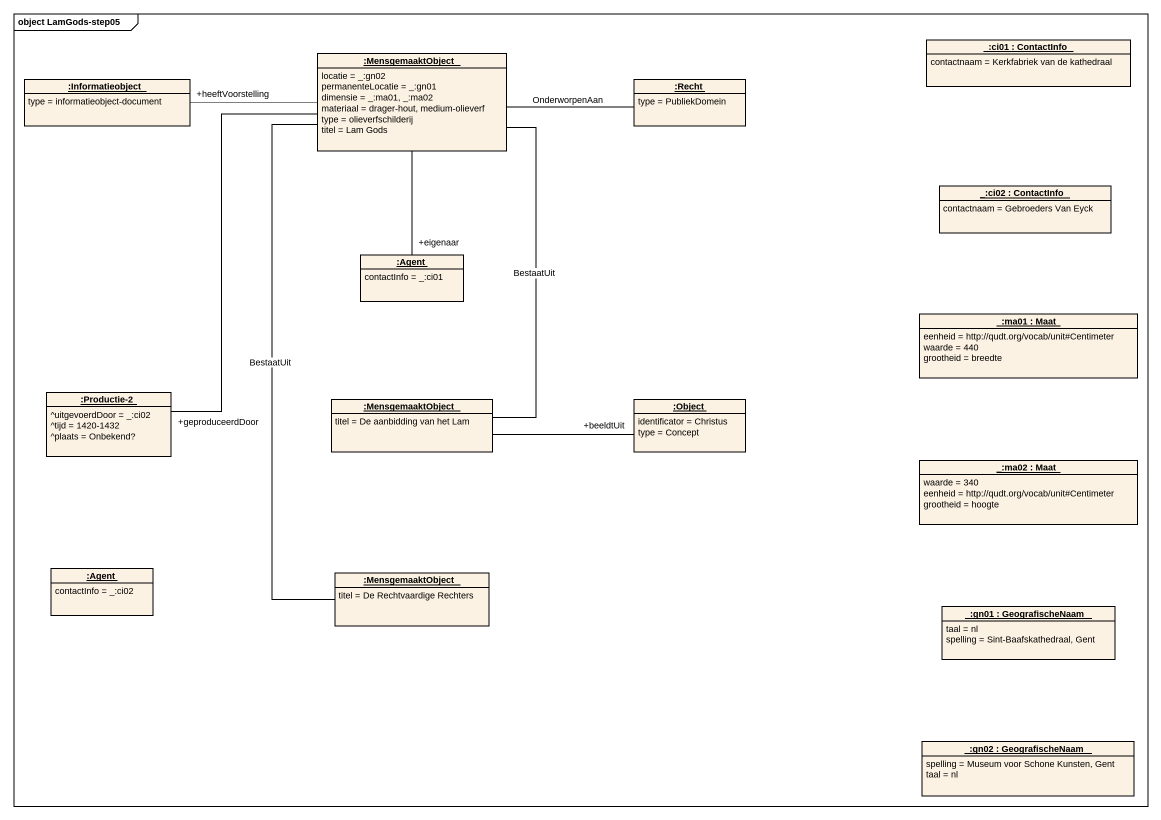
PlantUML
@startuml
mainframe object LamGods-step05
hide circle
hide empty members
object ":MensgemaaktObject" as MensgemaaktObject {
  locatie = _:gn02
  permanenteLocatie = _:gn01
  dimensie = _:ma01, _:ma02
  materiaal = drager-hout, medium-olieverf
  type = olieverfschilderij
  titel = Lam Gods
}
object "_:ci01 : ContactInfo" as ci01 {
  contactnaam = Kerkfabriek van de kathedraal
}
object ":Informatieobject" as Informatieobject {
  type = informatieobject-document
}
object ":Recht" as Recht {
  type = PubliekDomein
}
object "_:ci02 : ContactInfo" as ci02 {
  contactnaam = Gebroeders Van Eyck
}
object ":Agent" as Agent_ {
  contactInfo = _:ci01
}
object "_:ma01 : Maat" as ma01 {
  eenheid = http://qudt.org/vocab/unit#Centimeter
  waarde = 440
  grootheid = breedte
}
object ":Productie-2" as Productie_2 {
  ^uitgevoerdDoor = _:ci02
  ^tijd = 1420-1432
  ^plaats = Onbekend?
}
object ":MensgemaaktObject" as MensgemaaktObject_2 {
  titel = De aanbidding van het Lam
}
object ":Object" as Object_ {
  identificator = Christus
  type = Concept
}
object "_:ma02 : Maat" as ma02 {
  waarde = 340
  eenheid = http://qudt.org/vocab/unit#Centimeter
  grootheid = hoogte
}
object ":Agent" as Agent__2 {
  contactInfo = _:ci02
}
object ":MensgemaaktObject" as MensgemaaktObject_3 {
  titel = De Rechtvaardige Rechters
}
object "_:gn01 : GeografischeNaam" as gn01 {
  taal = nl
  spelling = Sint-Baafskathedraal, Gent
}
object "_:gn02 : GeografischeNaam" as gn02 {
  spelling = Museum voor Schone Kunsten, Gent
  taal = nl
}
MensgemaaktObject -left- "+heeftVoorstelling" Informatieobject
MensgemaaktObject -right- Recht : OnderworpenAan
MensgemaaktObject -- "+eigenaar" Agent_
MensgemaaktObject -- "+geproduceerdDoor" Productie_2
MensgemaaktObject -- MensgemaaktObject_2 : BestaatUit
MensgemaaktObject -- MensgemaaktObject_3 : BestaatUit
MensgemaaktObject_2 -right- "+beeldtUit" Object_
@enduml
